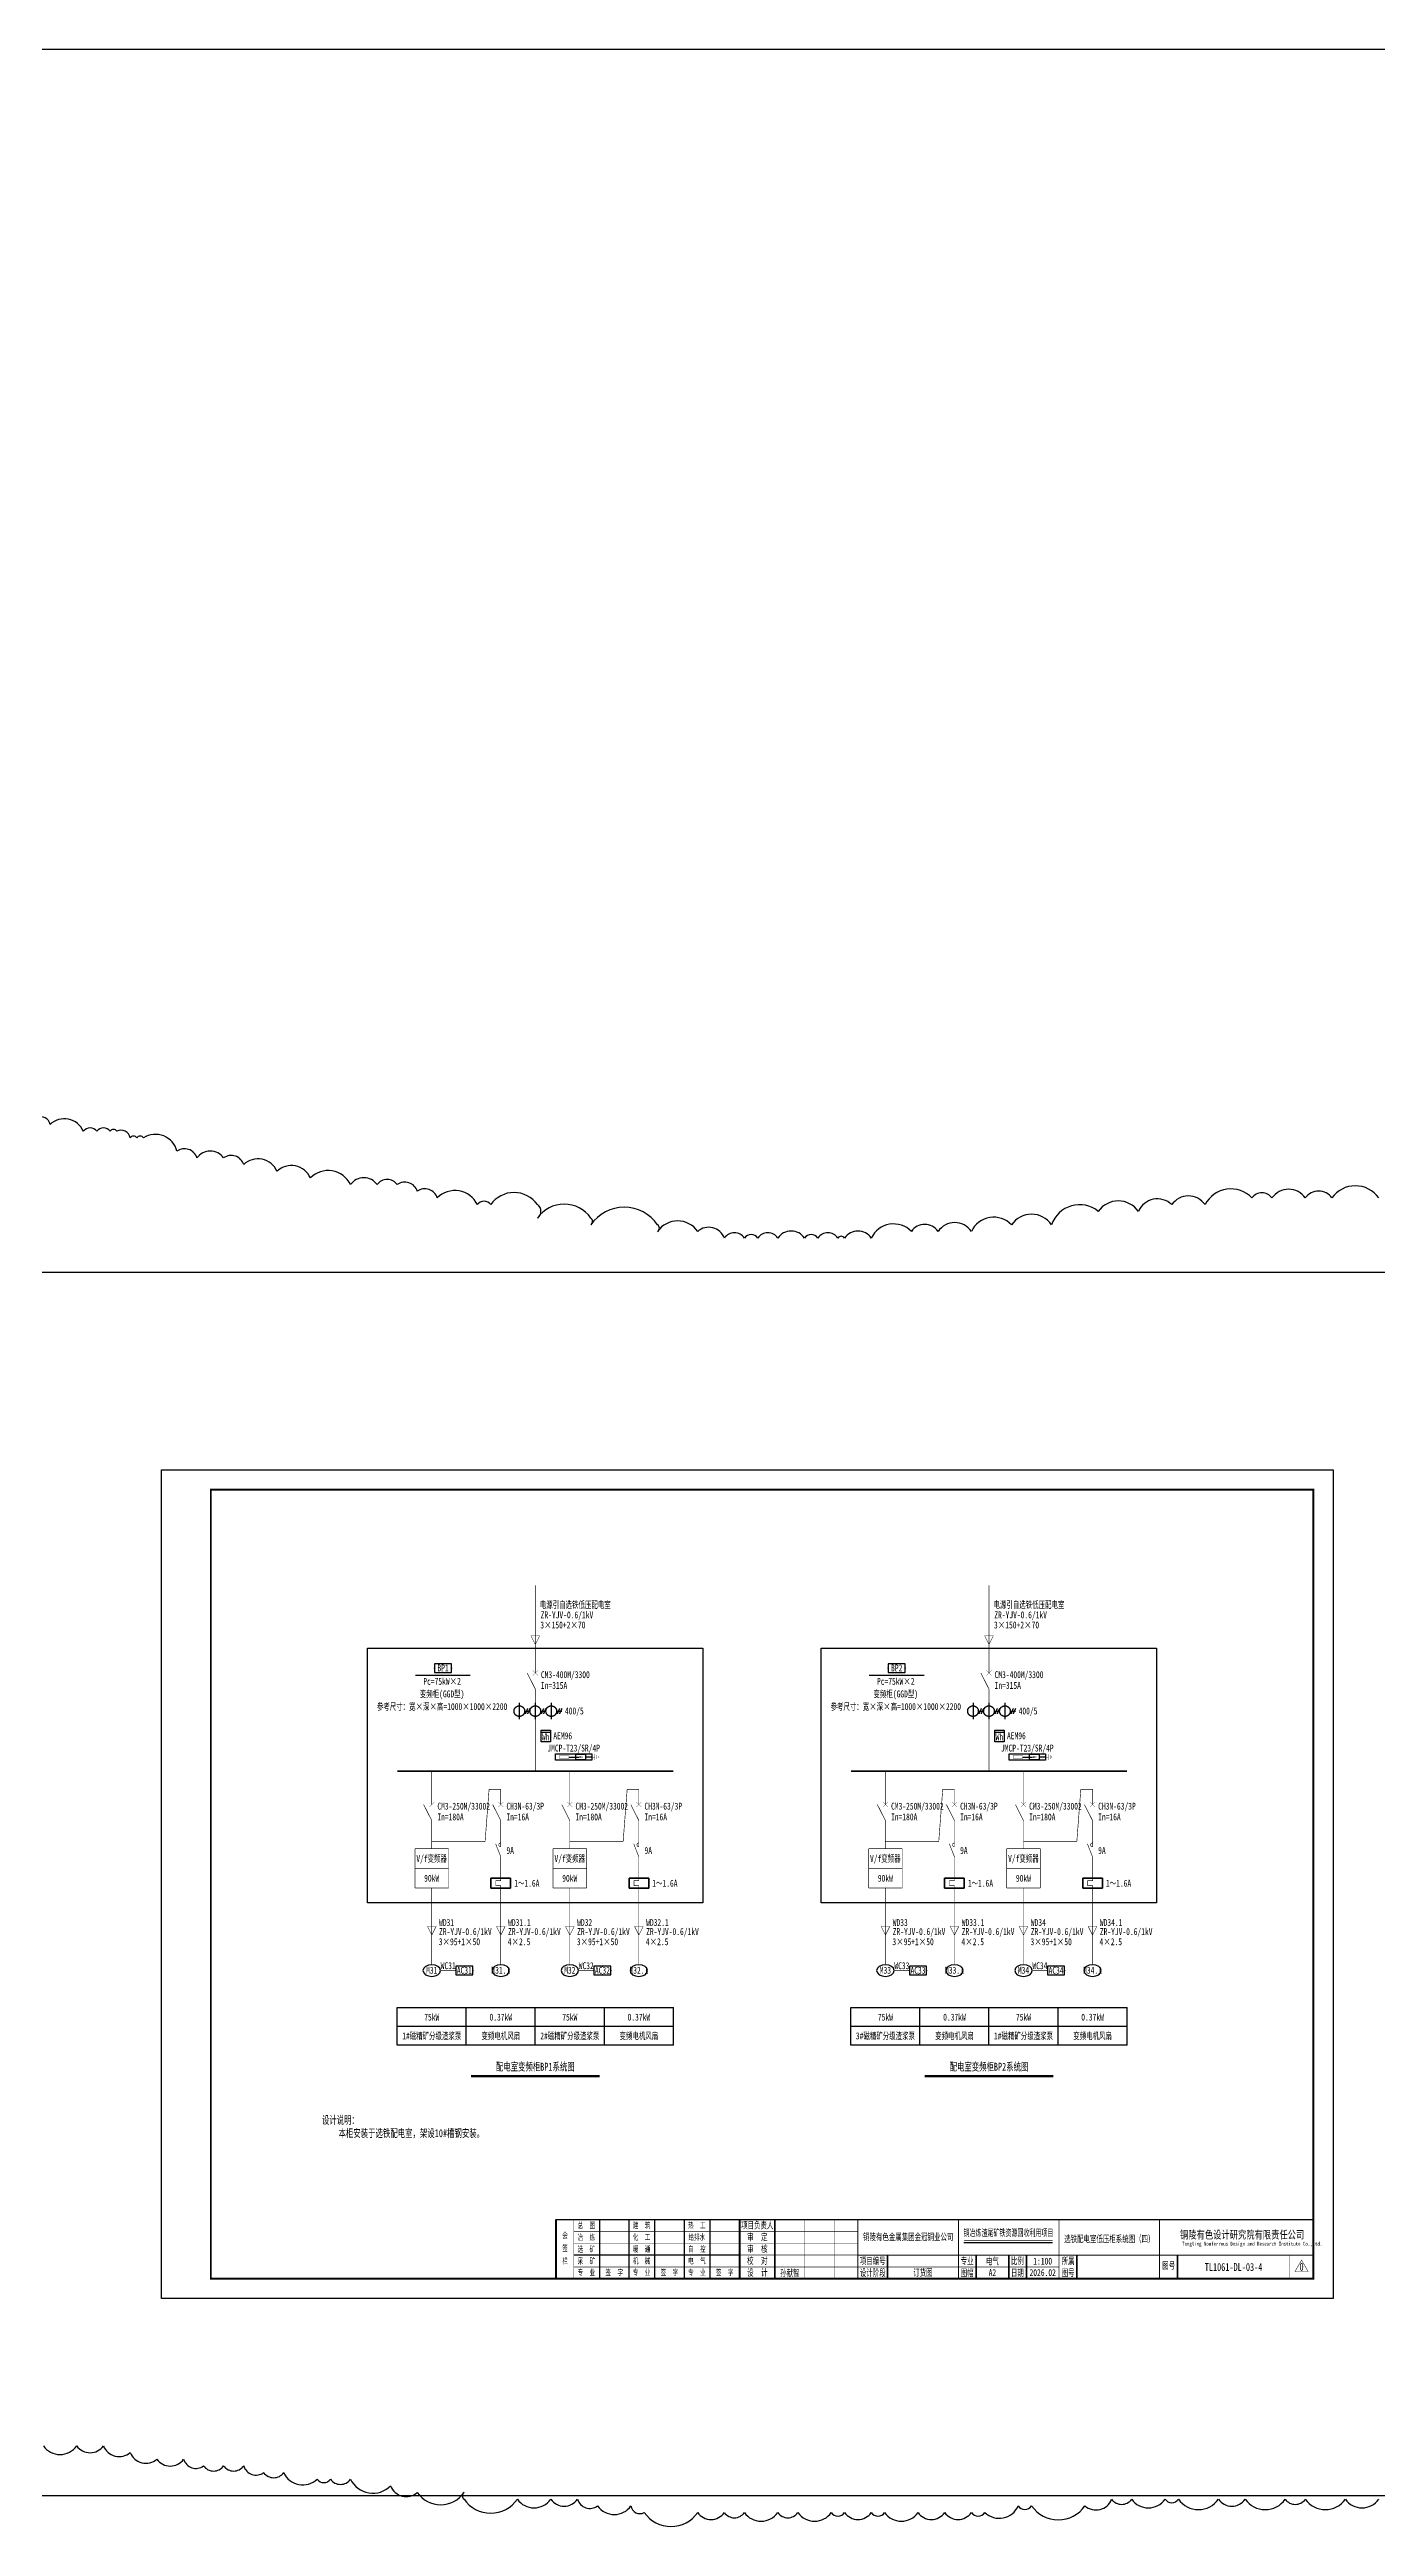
# Model space of a CAD drawing. Header units: millimetres. Extents: x 401220 to 2750366, y -101310 to 943175.
# Drawn here: x 785347 to 852670, y 688466 to 814022 of the extents above; entities that cross this region are included whole.
import ezdxf
from ezdxf.enums import TextEntityAlignment as Align

# ---------------------------------------------------------------- set-up
doc = ezdxf.new("R2010")
doc.units = ezdxf.units.MM
doc.linetypes.add('常规', pattern=[20, 10, 0, 10])
for name, color, linetype, lineweight in [('BXT', 7, 'Continuous', 0), ('CAXA0层', 7, 'Continuous', 25), ('ELEMENT', 3, 'Continuous', 30), ('MX', 3, 'Continuous', 0), ('SW', 8, 'Continuous', 20), ('TEXT', 4, 'Continuous', 0), ('电辅助1', 7, 'Continuous', 0)]:
    doc.layers.add(name, color=color, linetype=linetype, lineweight=lineweight)
for name, color, linetype in [('动力平面导线层', 3, '常规'), ('图框', 7, 'Continuous'), ('文字', 7, 'Continuous'), ('标注-照明', 7, 'Continuous'), ('照明平面导线层', 3, 'Continuous'), ('照明平面设备层', 1, 'Continuous')]:
    doc.layers.add(name, color=color, linetype=linetype)
doc.styles.add('HZ', font='simsun.ttf', dxfattribs={"width": 0.75})
doc.styles.get("Standard").update_dxf_attribs({"font": 'arial.ttf', "bigfont": 'hzdx.shx'})
doc.styles.add('标准', font='NSimSun.ttf', dxfattribs={"width": 0.667})

# ---------------------------------------------------------------- blocks, each defined once
blk = doc.blocks.new('1107AA')
at = {"color": 3, "linetype": 'Continuous'}
for points, const_width in [([(0, -7.5), (-3.8, 0)], 0.3), ([(1.2, 1.2), (-1.2, -1.2)], 0.1), ([(-1.2, 1.2), (1.2, -1.2)], 0.1)]:
    blk.add_lwpolyline(points, dxfattribs=dict(at, const_width=const_width))
blk = doc.blocks.new('0208D')
at = {"color": 3, "linetype": 'Continuous', "const_width": 0.3}
blk.add_lwpolyline([(0, -7.5), (0, 0)], dxfattribs=at)
blk.add_lwpolyline([(0, -7.5), (2.5, -2.5), (-2.5, -2.5)], close=True, dxfattribs=at)
blk = doc.blocks.new('JJH')
at = {"color": 3, "linetype": '常规', "lineweight": 35}
for p, q in [((-500, -500), (-500, 0)), ((500, 0), (-500, 0)), ((500, -500), (500, 0)), ((-500, -500), (500, -500))]:
    blk.add_line(p, q, dxfattribs=at)
at = {"color": 3, "linetype": '常规', "lineweight": 35, "const_width": 30}
blk.add_lwpolyline([(0, 100), (0, -125), (-250, -125), (-250, -375), (0, -375), (0, -600)], dxfattribs=at)
blk = doc.blocks.new('GGF')
at = {"layer": '照明平面导线层', "color": 3, "linetype": '常规', "lineweight": 25, "ltscale": 2, "const_width": 30}
for points in [[(0, 0), (0, -365)], [(0, -1065), (-261, -402)], [(0, -365), (0, -544)], [(0, -1065), (0, -1429)]]:
    blk.add_lwpolyline(points, dxfattribs=at)
blk.add_lwpolyline([(0, -544, -1.1220072), (0, -365, -1.343832)], format="xyb", dxfattribs=at)
blk = doc.blocks.new('PLA1')
at = {"color": 0, "linetype": 'ByBlock', "lineweight": -2}
for p, q in [((-500, 500), (-500, 0)), ((500, 500), (-500, 500)), ((-500, 0), (500, 0)), ((500, 0), (500, 500))]:
    blk.add_line(p, q, dxfattribs=at)
for p in [(-500, 250), (0, 500), (0, 0), (500, 250)]:
    blk.add_point(p, dxfattribs=at)
blk = doc.blocks.new('KK')
at = {"layer": 'MX', "color": 3, "linetype": '常规', "lineweight": 25}
for p, q in [((-498, -143), (-378, 128)), ((-384, -143), (-264, 128)), ((313, -143), (432, 128)), ((426, -143), (546, 128)), ((1123, -143), (1243, 128)), ((1236, -143), (1356, 128)), ((-540, -8), (-270, -8)), ((270, -8), (540, -8)), ((1080, -8), (1351, -8))]:
    blk.add_line(p, q, dxfattribs=at)
for centre in [(-810, -8), (0, -8), (810, -8)]:
    blk.add_circle(centre, 270, dxfattribs=at)
at = {"layer": '动力平面导线层', "lineweight": -3, "ltscale": 100}
for p, q in [((-810, 417), (-810, -417)), ((0, 417), (0, -417)), ((810, 417), (810, -417))]:
    blk.add_line(p, q, dxfattribs=at)
blk = doc.blocks.new('$element$00000532')
for points in [[(0, 0), (0, -0.28)], [(-0.1, -0.28), (0.1, -0.28), (0.1, -0.72), (-0.1, -0.72), (-0.1, -0.28)], [(0, -1), (0, -0.57)]]:
    blk.add_lwpolyline(points)
for points in [[(-0.03, -0.55), (0.03, -0.55), (0, -0.35), (0.03, -0.55)], [(0.03, -0.55), (0, -0.35), (-0.03, -0.55), (0.03, -0.55)], [(0, -0.37), (-0.03, -0.57), (0.03, -0.57), (0, -0.37)]]:
    blk.add_solid(points)
at = {"flags": 9}
blk.add_attdef('S', (0, 0), '', height=0.00000667, dxfattribs=at)
blk = doc.blocks.new('HFH')
at = {"color": 3, "linetype": 'Continuous', "const_width": 17.3}
for points in [[(-2085, -50), (-2085, 50)], [(-1999, -105), (-1999, 105)], [(-1917, -158), (-1917, 158)], [(-1653, 0), (-1917, 0)]]:
    blk.add_lwpolyline(points, dxfattribs=at)
at = {"color": 3}
blk.add_lwpolyline([(-1757, 162), (75, 162), (75, -164), (-1757, -164)], close=True, dxfattribs=at)
at = {"color": 3, "const_width": 13.3}
for points in [[(-717, 0), (-52, 0)], [(-621, 90), (-139, 90)], [(-621, -90), (-621, 90)], [(-139, -90), (-139, 90)], [(-621, -90), (-139, -90)]]:
    blk.add_lwpolyline(points, dxfattribs=at)
at = {"layer": 'ELEMENT', "linetype": 'ByBlock', "xscale": -1200, "yscale": 1200, "zscale": 1200, "rotation": 90}
blk.add_blockref('$element$00000532', (-1791, 0), dxfattribs=at)
blk = doc.blocks.new('3')
at = {"layer": 'TEXT', "color": 7, "lineweight": 25, "style": 'HZ', "width": 0.75}
for s, height, p in [('铜陵有色设计研究院有限责任公司', 400, (221501, 249018)), ('Tongling Nonferrous Design and Research Institute Co.,Ltd.', 200, (221613, 248659))]:
    blk.add_text(s, height=height, dxfattribs=at).set_placement(p)
blk = doc.blocks.new('铜陵有色图签02')
at = {"layer": '图框', "linetype": 'Continuous', "lineweight": 50}
for p, q in [((-38401, 3003), (-38401, 1)), ((-29100, 3001), (-29100, 0))]:
    blk.add_line(p, q, dxfattribs=at)
at = {"layer": '图框', "color": 7, "linetype": 'Continuous', "lineweight": 25}
for p, q in [((-36201, 3010), (-36201, 9)), ((-34701, 3010), (-34701, 9)), ((-33401, 3017), (-33401, 16)), ((-31901, 3017), (-31901, 16)), ((-30601, 3017), (-30601, 16)), ((-29100, 1201), (-37501, 1201))]:
    blk.add_line(p, q, dxfattribs=at)
at = {"layer": '图框', "color": 7, "linetype": 'Continuous', "lineweight": 35}
for p, q in [((-27300, 3001), (-27300, 1)), ((-21600, 1197), (-21600, -3)), ((-17100, 1200), (-17100, 0)), ((-15450, 0), (-15450, 1200)), ((-14550, 1200), (-14550, 0)), ((-12000, 1201), (-12000, 1)), ((-6900, 1202), (-6900, 2))]:
    blk.add_line(p, q, dxfattribs=at)
at = {"layer": '图框', "lineweight": 25}
blk.add_line((-17723, 1830), (-13223, 1830), dxfattribs=at)
at = {"layer": '图框', "lineweight": 70, "const_width": 70}
blk.add_lwpolyline([(-17980, 3001), (0, 3001), (-38401, 3001)], dxfattribs=at)
at = {"layer": '图框', "color": 7, "linetype": 'Continuous', "lineweight": 25, "const_width": 25}
for points in [[(-37501, 3000), (-37501, 0)], [(-25800, 3001), (-25800, 1)], [(-24300, 3001), (-24300, 1)], [(-23100, 2401), (-37501, 2401)], [(-23100, 1801), (-37501, 1801)], [(-12900, 600), (-18000, 600), (-37501, 600)], [(-23100, 1201), (-29100, 1201)], [(-602, 943), (-932, 371), (-272, 371), (-602, 943)]]:
    blk.add_lwpolyline(points, dxfattribs=at)
at = {"layer": '图框', "linetype": 'Continuous', "lineweight": 50, "const_width": 50}
for points in [[(-23100, 3001), (-23100, 1)], [(-18000, 3000), (-18000, 0)]]:
    blk.add_lwpolyline(points, dxfattribs=at)
at = {"layer": '图框', "lineweight": 50, "const_width": 50}
for points in [[(-12900, 3001), (-12900, 1)], [(-7800, 3001), (-7800, 1)], [(0, 3000), (0, 0)], [(-23100, 1200), (0, 1200)]]:
    blk.add_lwpolyline(points, dxfattribs=at)
at = {"layer": '图框', "lineweight": 25, "const_width": 35}
blk.add_lwpolyline([(-17723, 1930), (-13223, 1930)], dxfattribs=at)
at = {"layer": '图框', "linetype": 'Continuous', "lineweight": 70, "const_width": 70}
blk.add_lwpolyline([(-38401, 1), (0, 0)], dxfattribs=at)
at = {"layer": '图框', "color": 7, "linetype": 'Continuous', "lineweight": 35, "const_width": 25}
blk.add_lwpolyline([(-1200, 1201), (-1200, 0)], dxfattribs=at)
at = {"layer": '图框', "lineweight": 25}
blk.add_blockref('3', (-228268, -246986), dxfattribs=at)
at = {"layer": 'TEXT', "color": 7, "lineweight": 25, "style": '标准', "width": 0.667}
for s, height, p in [('总  图', 300, (-36862, 2555)), ('建  筑', 300, (-34062, 2562)), ('热  工', 300, (-31262, 2562)), ('项目负责人', 350, (-28197, 2541)), ('签', 300, (-37942, 1404)), ('会', 300, (-37942, 2054)), ('冶  炼', 300, (-36862, 1955)), ('选  矿', 300, (-36862, 1355)), ('化  工', 300, (-34062, 1962)), ('暖  通', 300, (-34062, 1362)), ('给排水', 300, (-31262, 1962)), ('自  控', 300, (-31262, 1362)), ('审  定', 350, (-28197, 1941)), ('审  核', 350, (-28197, 1341)), ('栏', 300, (-37942, 754)), ('采  矿', 300, (-36862, 754)), ('专  业', 300, (-36862, 170)), ('签  字', 300, (-35449, 170)), ('机  械', 300, (-34062, 761)), ('专  业', 300, (-34062, 177)), ('签  字', 300, (-32649, 177)), ('专  业', 300, (-31262, 177)), ('电  气', 300, (-31262, 761)), ('签  字', 300, (-29849, 177)), ('校  对', 350, (-28197, 741)), ('设  计', 350, (-28197, 139)), ('项目编号', 350, (-22343, 730)), ('设计阶段', 350, (-22343, 130)), ('专业', 350, (-17559, 730)), ('图幅', 350, (-17559, 130)), ('比例', 350, (-15009, 730)), ('日期', 350, (-15009, 130)), ('所属', 350, (-12438, 730)), ('图号', 350, (-12438, 130)), ('图号', 350, (-7339, 495))]:
    blk.add_text(s, height=height, dxfattribs=at).set_placement(p, align=Align.CENTER)

msp = doc.modelspace()

# ---------------------------------------------------------------- linework, layer by layer
at = {"color": 3}
for p, q in [((930455.5, 814021.7), (401219.7, 814021.7)), ((930455.5, 752021.7), (401219.7, 752021.7)), ((930455.5, 690021.7), (401219.7, 690021.7))]:
    msp.add_line(p, q, dxfattribs=at)
at = {"color": 1}
for points in [[(852734, 755806.1, 0.52056705), (850364.5, 755806.1, 0.52056705), (849010.5, 755806.1, 0.52056705), (847318, 755806.1, 0.52056705), (846302.6, 755806.1, 0.52056705), (843933, 755467.9, 0.52056705), (842240.5, 755467.9, 0.52056705), (840548, 755129.6, 0.52056705), (838517, 755129.6, 0.52056705), (836147.5, 754453.1, 0.52056705), (834116.5, 754453.1, 0.52056705), (832085.5, 754114.9, 0.52056705), (830393, 754114.9, 0.52056705), (829039, 754114.9, 0.52056705), (827008, 753776.6, 0.52056705), (825654, 753776.6, 0.52056705), (825315.5, 753776.6, 0.52056705), (824300, 753776.6, 0.52056705), (823623, 753776.6, 0.52056705), (822269, 753776.6, 0.52056705), (821253.5, 753776.6, 0.52056705), (820576.5, 753776.6, 0.52056705), (819561, 753776.6, 0.52056705), (818207, 754114.9, 0.52056705), (816176, 754114.9, 0.52056705), (816176, 754453.1, 0.52056705), (812791, 754453.1, 0.52056705), (812791, 754791.4, 0.52056705), (810083, 754791.4, 0.52056705), (810083, 755467.9, 0.52056705), (807713.5, 755467.9, 0.52056705), (807036.5, 755467.9, 0.52056705), (805005.5, 755806.1, 0.52056705), (803990, 756144.4, 0.52056705), (802974.5, 756482.6, 0.52056705), (801959, 756482.6, 0.52056705), (800605, 756482.6, 0.52056705), (798574, 756820.9, 0.52056705), (796881.5, 757159.1, 0.52056705), (795189, 757497.4, 0.52056705), (794173.5, 757835.6, 0.52056705), (792819.5, 757835.6, 0.52056705), (791804, 758173.9, 0.52056705), (790111.5, 758850.4, 0.52056705), (789773, 758850.4, 0.52056705), (789434.5, 758850.4, 0.52056705), (788757.5, 759188.6, 0.52056705), (788419, 759188.6, 0.52056705), (787742, 759188.6, 0.52056705), (787065, 759188.6, 0.52056705), (785372.5, 759526.9, 0.52056705), (784695.5, 759865.1, 0.52056705)], [(785034, 692553.4, 0.52056705), (786726.5, 692553.4, 0.52056705), (788080.5, 692553.4, 0.52056705), (789434.5, 692215.2, 0.52056705), (790788.5, 691876.9, 0.52056705), (792142.5, 691876.9, 0.52056705), (793158, 691538.7, 0.52056705), (794173.5, 691538.7, 0.52056705), (795189, 691538.7, 0.52056705), (796204.5, 691200.4, 0.52056705), (797220, 691200.4, 0.52056705), (798912.5, 690862.2, 0.52056705), (799589.5, 690862.2, 0.52056705), (800605, 690862.2, 0.52056705), (802636, 690523.9, 0.52056705), (803990, 690185.7, 0.52056705), (806359.5, 690185.7, 0.52056705), (806359.5, 689847.4, 0.52056705), (809067.5, 689847.4, 0.52056705), (810760, 689847.4, 0.52056705), (812114, 689847.4, 0.52056705), (813129.5, 689509.2, 0.52056705), (814822, 689509.2, 0.52056705), (815499, 689170.9, 0.52056705), (818207, 689170.9, 0.52056705), (819561, 689170.9, 0.52056705), (820576.5, 689170.9, 0.52056705), (822269, 689170.9, 0.52056705), (823284.5, 689170.9, 0.52056705), (824977, 689170.9, 0.52056705), (825654, 689170.9, 0.52056705), (827008, 689170.9, 0.52056705), (827685, 689170.9, 0.52056705), (829377.5, 689170.9, 0.52056705), (830731.5, 689170.9, 0.52056705), (832085.5, 689170.9, 0.52056705), (832762.5, 689170.9, 0.52056705), (834455, 689509.2, 0.52056705), (835132, 689509.2, 0.52056705), (837840, 689509.2, 0.52056705), (839194, 689847.4, 0.52056705), (840209.5, 689847.4, 0.52056705), (841902, 689847.4, 0.52056705), (842579, 689847.4, 0.52056705), (844610, 689847.4, 0.52056705), (845964, 689847.4, 0.52056705), (847995, 689847.4, 0.52056705), (849010.5, 689847.4, 0.52056705), (851041.5, 689847.4, 0.52056705), (852734, 689847.4, 0.52056705)]]:
    msp.add_lwpolyline(points, format="xyb", dxfattribs=at)
at = {"color": 3, "const_width": 13.3}
for points in [[(811128.8, 727468.7), (809974.3, 727468.7)], [(834128.7, 727468.7), (832974.2, 727468.7)]]:
    msp.add_lwpolyline(points, dxfattribs=at)
at = {"color": 3, "linetype": 'ByBlock', "lineweight": 35, "const_width": 30}
for points in [[(808224.6, 721425.2), (808224.6, 721200.2)], [(808224.6, 720820.8), (808224.6, 720825.2)], [(815224.6, 721425.2), (815224.6, 721200.2)], [(815224.6, 720820.8), (815224.6, 720825.2)], [(831224.5, 721425.2), (831224.5, 721200.2)], [(831224.5, 720820.8), (831224.5, 720825.2)], [(838224.5, 721425.2), (838224.5, 721200.2)], [(838224.5, 720820.8), (838224.5, 720825.2)]]:
    msp.add_lwpolyline(points, dxfattribs=at)
at = {"layer": 'CAXA0层', "color": 0, "linetype": 'Continuous', "lineweight": 30}
for p, q in [((803896.3, 731618.1), (806680, 731618.1)), ((826896.3, 731618.1), (829680, 731618.1))]:
    msp.add_line(p, q, dxfattribs=at)
at = {"layer": 'CAXA0层', "color": 2, "linetype": 'Continuous', "lineweight": 40}
for p, q in [((806721.1, 711315.6), (813227.4, 711315.6)), ((829721.1, 711315.6), (836227.4, 711315.6))]:
    msp.add_line(p, q, dxfattribs=at)
at = {"layer": 'CAXA0层', "color": 2, "linetype": 'Continuous', "lineweight": 0}
for p, q in [((806721.1, 711250.1), (813227.4, 711250.1)), ((829721.1, 711250.1), (836227.4, 711250.1))]:
    msp.add_line(p, q, dxfattribs=at)
at = {"layer": '动力平面导线层', "color": 4, "linetype": 'ByBlock'}
for p, q in [((801474.3, 732984.2), (818474.2, 732984.2)), ((801474.3, 720075.4), (801474.3, 732984.2)), ((818474.2, 732984.2), (818474.2, 720075.4)), ((824474.2, 732984.2), (841474.2, 732984.2)), ((824474.2, 720075.4), (824474.2, 732984.2)), ((841474.2, 732984.2), (841474.2, 720075.4)), ((818474.2, 720075.4), (801474.3, 720075.4)), ((841474.2, 720075.4), (824474.2, 720075.4))]:
    msp.add_line(p, q, dxfattribs=at)
at = {"layer": '动力平面导线层', "color": 0, "linetype": 'ByBlock'}
for p, q in [((802974.3, 714768.8), (816974.3, 714768.8)), ((802974.3, 712868.8), (802974.3, 714768.8)), ((806474.3, 712868.8), (806474.3, 714768.8)), ((809974.3, 712868.8), (809974.3, 714768.8)), ((813474.3, 712868.8), (813474.3, 714768.8)), ((816974.3, 712868.8), (816974.3, 714768.8)), ((825974.2, 714768.8), (839974.2, 714768.8)), ((825974.2, 712868.8), (825974.2, 714768.8)), ((829474.2, 712868.8), (829474.2, 714768.8)), ((832974.2, 712868.8), (832974.2, 714768.8)), ((836474.2, 712868.8), (836474.2, 714768.8)), ((839974.2, 712868.8), (839974.2, 714768.8)), ((802974.3, 713818.8), (816974.3, 713818.8)), ((825974.2, 713818.8), (839974.2, 713818.8)), ((816974.3, 712868.8), (802974.3, 712868.8)), ((839974.2, 712868.8), (825974.2, 712868.8))]:
    msp.add_line(p, q, dxfattribs=at)
at = {"layer": '动力平面导线层', "color": 3, "linetype": '常规', "lineweight": 20, "ltscale": 2, "const_width": 84}
for points in [[(816974.3, 726752.9), (802974.3, 726752.9)], [(839974.2, 726752.9), (825974.2, 726752.9)]]:
    msp.add_lwpolyline(points, dxfattribs=at)
at = {"layer": '图框', "linetype": 'Continuous', "lineweight": 100, "const_width": 100}
msp.add_lwpolyline([(793524.2, 701021.7), (849424.2, 701021.7), (849424.2, 741021.7), (793524.2, 741021.7)], close=True, dxfattribs=at)
at = {"layer": '文字', "color": 3, "linetype": 'Continuous', "lineweight": 25, "const_width": 30}
for points in [[(809974.3, 730914), (809974.3, 726752.9)], [(832974.2, 730914), (832974.2, 726752.9)], [(804724.5, 725058.2), (804724.5, 726752.9)], [(811724.5, 725058.2), (811724.5, 726752.9)], [(827724.5, 725058.2), (827724.5, 726752.9)], [(834724.5, 725058.2), (834724.5, 726752.9)]]:
    msp.add_lwpolyline(points, dxfattribs=at)
at = {"layer": '文字', "color": 3, "linetype": 'ByBlock', "lineweight": 25, "const_width": 30}
for points in [[(807427.5, 723180.8), (807630.5, 725828.7)], [(807630.5, 725828.7), (808224.5, 725828.7)], [(808224.5, 725058.2), (808224.5, 725828.7)], [(808224.5, 725058.2), (808224.5, 725828.7)], [(814427.5, 723180.8), (814630.5, 725828.7)], [(814630.5, 725828.7), (815224.5, 725828.7)], [(815224.5, 725058.2), (815224.5, 725828.7)], [(815224.5, 725058.2), (815224.5, 725828.7)], [(830427.4, 723180.8), (830630.4, 725828.7)], [(830630.4, 725828.7), (831224.5, 725828.7)], [(831224.5, 725058.2), (831224.5, 725828.7)], [(831224.5, 725058.2), (831224.5, 725828.7)], [(837427.4, 723180.8), (837630.4, 725828.7)], [(837630.4, 725828.7), (838224.5, 725828.7)], [(838224.5, 725058.2), (838224.5, 725828.7)], [(838224.5, 725058.2), (838224.5, 725828.7)], [(804724.6, 724247.8), (804724.6, 722825.2)], [(808224.5, 724247.8), (808224.6, 723471.6)], [(811724.6, 724247.8), (811724.6, 722825.2)], [(815224.5, 724247.8), (815224.6, 723471.6)], [(827724.5, 724247.8), (827724.5, 722825.2)], [(831224.5, 724247.8), (831224.5, 723471.6)], [(834724.5, 724247.8), (834724.5, 722825.2)], [(838224.5, 724247.8), (838224.5, 723471.6)], [(804724.6, 723180.8), (807427.5, 723180.8)], [(808224.6, 722042.4), (808224.6, 721425.2)], [(811724.6, 723180.8), (814427.5, 723180.8)], [(815224.6, 722042.4), (815224.6, 721425.2)], [(827724.5, 723180.8), (830427.4, 723180.8)], [(831224.5, 722042.4), (831224.5, 721425.2)], [(834724.5, 723180.8), (837427.4, 723180.8)], [(838224.5, 722042.4), (838224.5, 721425.2)], [(804724.6, 720825.2), (804724.6, 716938.6)], [(808224.6, 720725.2), (808224.6, 716938.6)], [(811724.6, 720825.2), (811724.6, 716938.6)], [(815224.6, 720725.2), (815224.6, 716938.6)], [(827724.5, 720825.2), (827724.5, 716938.6)], [(831224.5, 720725.2), (831224.5, 716938.6)], [(834724.5, 720825.2), (834724.5, 716938.6)], [(838224.5, 720725.2), (838224.5, 716938.6)], [(805169.5, 716642.7), (805945.7, 716642.7)], [(812169.5, 716642.7), (812945.7, 716642.7)], [(828169.5, 716642.7), (828945.7, 716642.7)], [(835169.5, 716642.7), (835945.7, 716642.7)]]:
    msp.add_lwpolyline(points, dxfattribs=at)
at = {"layer": '标注-照明', "color": 1, "linetype": 'ByBlock', "lineweight": 30, "ltscale": 100, "extrusion": (0, 0, -1)}
for centre in [(804724.6, 716642.7), (808224.6, 716642.7), (811724.6, 716642.7), (815224.6, 716642.7), (827724.5, 716642.7), (831224.5, 716642.7), (834724.5, 716642.7), (838224.5, 716642.7)]:
    msp.add_ellipse(centre, major_axis=(444.9, 0), ratio=0.66504375, dxfattribs=at)
at = {"layer": '照明平面导线层', "color": 4, "linetype": 'ByBlock', "lineweight": 25, "ltscale": 2, "const_width": 30}
for points in [[(803874.6, 722825.2), (803874.6, 720825.2)], [(803874.6, 722825.2), (805574.6, 722825.2)], [(805574.6, 722825.2), (805574.6, 720825.2)], [(810874.6, 722825.2), (810874.6, 720825.2)], [(810874.6, 722825.2), (812574.6, 722825.2)], [(812574.6, 722825.2), (812574.6, 720825.2)], [(826874.5, 722825.2), (826874.5, 720825.2)], [(826874.5, 722825.2), (828574.5, 722825.2)], [(828574.5, 722825.2), (828574.5, 720825.2)], [(833874.5, 722825.2), (833874.5, 720825.2)], [(833874.5, 722825.2), (835574.5, 722825.2)], [(835574.5, 722825.2), (835574.5, 720825.2)], [(803874.6, 721825.2), (805574.6, 721825.2)], [(803874.6, 720825.2), (805574.6, 720825.2)], [(810874.6, 721825.2), (812574.6, 721825.2)], [(810874.6, 720825.2), (812574.6, 720825.2)], [(826874.5, 721825.2), (828574.5, 721825.2)], [(826874.5, 720825.2), (828574.5, 720825.2)], [(833874.5, 721825.2), (835574.5, 721825.2)], [(833874.5, 720825.2), (835574.5, 720825.2)]]:
    msp.add_lwpolyline(points, dxfattribs=at)
at = {"layer": '照明平面设备层', "color": 0, "lineweight": -3, "ltscale": 100}
msp.add_lwpolyline([(791024.2, 742021.7), (850424.2, 742021.7), (850424.2, 700021.7), (791024.2, 700021.7)], close=True, dxfattribs=at)
at = {"layer": '照明平面设备层', "color": 130, "lineweight": -3, "const_width": 30}
for points in [[(809974.3, 731724.4), (809974.3, 736174.6)], [(832974.2, 731724.4), (832974.3, 736174.6)]]:
    msp.add_lwpolyline(points, dxfattribs=at)
at = {"layer": '电辅助1', "color": 2, "linetype": 'ByBlock', "lineweight": 25}
for p, q in [((810263.4, 728246.5), (810263.4, 728828)), ((810263.4, 728828), (810747.9, 728828)), ((810263.4, 728731.1), (810747.9, 728731.1)), ((810747.9, 728246.5), (810263.4, 728246.5)), ((810747.9, 728828), (810747.9, 728246.5)), ((833263.3, 728246.5), (833263.3, 728828)), ((833263.3, 728828), (833747.9, 728828)), ((833263.3, 728731.1), (833747.9, 728731.1)), ((833747.9, 728246.5), (833263.3, 728246.5)), ((833747.9, 728828), (833747.9, 728246.5))]:
    msp.add_line(p, q, dxfattribs=at)

# ---------------------------------------------------------------- block references
at = {"rotation": 180}
for p in [(811076.8, 727468.7), (834076.8, 727468.7)]:
    msp.add_blockref('HFH', p, dxfattribs=at)
at = {"layer": 'BXT', "xscale": 87.66224999725819, "yscale": 87.66224999725819, "zscale": 87.66224999725819}
for p in [(809974.3, 733830.7), (832974.3, 733830.7)]:
    msp.add_blockref('0208D', p, dxfattribs=at)
at = {"layer": 'BXT', "linetype": 'ByBlock', "xscale": 87.66225000098348, "yscale": 87.66225000098348, "zscale": 87.66225000098348}
for p in [(804724.6, 719099.3), (808224.6, 719099.3), (811724.6, 719099.3), (815224.6, 719099.3), (827724.5, 719099.3), (831224.5, 719099.3), (834724.5, 719099.3), (838224.5, 719099.3)]:
    msp.add_blockref('0208D', p, dxfattribs=at)
at = {"layer": '动力平面导线层', "color": 0, "lineweight": -3}
for p in [(809974.3, 729801.8), (832974.2, 729801.8)]:
    msp.add_blockref('KK', p, dxfattribs=at)
at = {"layer": '动力平面导线层', "linetype": 'ByBlock'}
for name, p in [('GGF', (808224.6, 723471.6)), ('GGF', (815224.6, 723471.6)), ('GGF', (831224.5, 723471.6)), ('GGF', (838224.5, 723471.6)), ('JJH', (808224.6, 721325.2)), ('JJH', (815224.6, 721325.2)), ('JJH', (831224.5, 721325.2)), ('JJH', (838224.5, 721325.2))]:
    msp.add_blockref(name, p, dxfattribs=at)
at = {"layer": '图框', "lineweight": 25}
msp.add_blockref('铜陵有色图签02', (849424.2, 701021.7), dxfattribs=at)
at = {"layer": '文字', "color": 3, "linetype": 'Continuous', "lineweight": 25, "xscale": 108.0493425019085, "yscale": 108.0493425019085, "zscale": 108.0493425019085}
for p in [(809974.3, 731724.4), (832974.2, 731724.4)]:
    msp.add_blockref('1107AA', p, dxfattribs=at)
at = {"layer": '文字', "color": 3, "linetype": 'ByBlock', "lineweight": 25, "xscale": 108.0493425019085, "yscale": 108.0493425019085, "zscale": 108.0493425019085}
for p in [(804724.5, 725058.2), (808224.5, 725058.2), (811724.5, 725058.2), (815224.5, 725058.2), (827724.5, 725058.2), (831224.5, 725058.2), (834724.5, 725058.2), (838224.5, 725058.2)]:
    msp.add_blockref('1107AA', p, dxfattribs=at)
at = {"layer": '照明平面设备层', "color": 6, "lineweight": 30, "xscale": 0.8640000000596046, "yscale": 0.8640000000596046, "zscale": 0.8640000000596046}
for p in [(805288.2, 731755.7), (828288.1, 731755.7)]:
    msp.add_blockref('PLA1', p, dxfattribs=at)
at = {"layer": '照明平面设备层', "color": 1, "linetype": 'ByBlock', "lineweight": 30, "xscale": 0.8640000000596046, "yscale": 0.8640000000596046, "zscale": 0.8640000000596046}
for p in [(806377.7, 716426.7), (813377.7, 716426.7), (829377.7, 716426.7), (836377.7, 716426.7)]:
    msp.add_blockref('PLA1', p, dxfattribs=at)

# ---------------------------------------------------------------- texts
at = {"layer": 'SW', "color": 7, "linetype": 'Continuous', "lineweight": 25, "style": '标准', "width": 0.667}
for s, p in [('电源引自选铁低压配电室', (810201.7, 735013.8)), ('ZR-YJV-0.6/1kV', (810245.6, 734500.1)), ('电源引自选铁低压配电室', (833201.7, 735013.8)), ('ZR-YJV-0.6/1kV', (833245.6, 734500.1)), ('400/5', (811477.1, 729628.1)), ('400/5', (834477, 729628.1))]:
    msp.add_text(s, height=350, dxfattribs=at).set_placement(p)
at = {"layer": 'SW', "color": 0, "linetype": 'Continuous', "lineweight": 25, "style": '标准', "width": 0.667}
for p in [(810229.4, 733986.3), (833229.4, 733986.3)]:
    msp.add_text('3×150+2×70', height=350, dxfattribs=at).set_placement(p)
at = {"layer": 'SW', "color": 7, "linetype": 'Continuous', "lineweight": 25, "style": '标准', "width": 0.667}
for s, p in [('BP1', (805296.8, 731810.9)), ('BP2', (828296.8, 731810.9)), ('变频柜(GGD型)', (805248.5, 730491.2)), ('Pc=75kW×2', (805248.5, 731131.2)), ('变频柜(GGD型)', (828248.4, 730491.2)), ('Pc=75kW×2', (828248.4, 731131.2)), ('参考尺寸：宽×深×高=1000×1000×2200', (805248.5, 729851.1)), ('参考尺寸：宽×深×高=1000×1000×2200', (828248.4, 729851.1)), ('JMCP-T23/SR/4P', (811918.2, 727746.1)), ('JMCP-T23/SR/4P', (834918.2, 727746.1)), ('75kW', (804724.3, 714108.7)), ('0.37kW', (808224.3, 714108.7)), ('75kW', (811724.3, 714108.7)), ('0.37kW', (815224.3, 714108.7)), ('75kW', (827724.2, 714108.7)), ('0.37kW', (831224.2, 714108.7)), ('75kW', (834724.2, 714108.7)), ('0.37kW', (838224.2, 714108.7)), ('孙献智', (822876, 701142.2))]:
    msp.add_text(s, height=350, dxfattribs=at).set_placement(p, align=Align.CENTER)
at = {"layer": 'SW', "color": 7, "linetype": 'ByBlock', "lineweight": 25, "style": '标准', "width": 0.667}
for s, p in [('CM3-400M/3300', (810259.1, 731469.4)), ('In=315A', (810259.1, 730925.1)), ('CM3-400M/3300', (833259.1, 731469.4)), ('In=315A', (833259.1, 730925.1)), ('In=180A', (805009.4, 724258.9)), ('CH3N-63/3P', (808509.4, 724803.2)), ('In=16A', (808509.3, 724258.9)), ('In=180A', (812009.4, 724258.9)), ('CH3N-63/3P', (815509.4, 724803.2)), ('In=16A', (815509.3, 724258.9)), ('In=180A', (828009.3, 724258.9)), ('CH3N-63/3P', (831509.3, 724803.2)), ('In=16A', (831509.3, 724258.9)), ('In=180A', (835009.3, 724258.9)), ('CH3N-63/3P', (838509.3, 724803.2)), ('In=16A', (838509.3, 724258.9)), ('9A', (808509.4, 722558.3)), ('9A', (815509.4, 722558.3)), ('9A', (831509.3, 722558.3)), ('9A', (838509.3, 722558.3)), ('1～1.6A', (808903.4, 720895.2)), ('1～1.6A', (815903.4, 720895.2)), ('1～1.6A', (831903.4, 720895.2)), ('1～1.6A', (838903.4, 720895.2))]:
    msp.add_text(s, height=350, dxfattribs=at).set_placement(p)
at = {"layer": 'SW', "color": 2, "linetype": 'Continuous', "lineweight": 25, "style": '标准', "width": 0.667}
for p in [(810887.9, 728370.4), (833887.9, 728370.4)]:
    msp.add_text('AEM96', height=350, dxfattribs=at).set_placement(p)
at = {"layer": 'SW', "color": 0, "linetype": 'ByBlock', "lineweight": 25, "style": '标准', "width": 0.667}
for p in [(805009.4, 724803.2), (812009.4, 724803.2), (828009.3, 724803.2), (835009.3, 724803.2)]:
    msp.add_text('CM3-250M/33002', height=350, dxfattribs=at).set_placement(p)
for s, p in [('M31', (804724.6, 716483.7)), ('M31.1', (808224.6, 716483.7)), ('M32', (811724.6, 716483.7)), ('M32.1', (815224.6, 716483.7)), ('M33', (827724.5, 716483.7)), ('M33.1', (831224.5, 716483.7)), ('M34', (834724.5, 716483.7)), ('M34.1', (838224.5, 716483.7))]:
    msp.add_text(s, height=350, dxfattribs=at).set_placement(p, align=Align.CENTER)
at = {"layer": 'SW', "color": 7, "linetype": 'ByBlock', "lineweight": 25, "style": '标准', "width": 0.667}
for s, p in [('AC31', (806377.7, 716481.9)), ('AC32', (813377.7, 716481.9)), ('AC33', (829377.7, 716481.9)), ('AC34', (836377.7, 716481.9))]:
    msp.add_text(s, height=350, dxfattribs=at).set_placement(p, align=Align.CENTER)
at = {"layer": 'SW', "color": 0, "linetype": 'Continuous', "lineweight": 25, "style": '标准', "width": 0.667}
for s, p in [('1#磁精矿分级渣浆泵', (804724.3, 713158.8)), ('变频电机风扇', (808224.3, 713158.8)), ('2#磁精矿分级渣浆泵', (811724.3, 713158.8)), ('变频电机风扇', (815224.3, 713158.8)), ('3#磁精矿分级渣浆泵', (827724.2, 713158.8)), ('变频电机风扇', (831224.2, 713158.8)), ('1#磁精矿分级渣浆泵', (834724.2, 713158.8)), ('变频电机风扇', (838224.2, 713158.8))]:
    msp.add_text(s, height=350, dxfattribs=at).set_placement(p, align=Align.CENTER)
at = {"layer": 'SW', "color": 2, "linetype": 'Continuous', "lineweight": 25, "style": '标准', "width": 0.667}
for s, p in [('配电室变频柜BP1系统图', (809974.3, 711570.6)), ('配电室变频柜BP2系统图', (832974.2, 711570.6))]:
    msp.add_text(s, height=400, dxfattribs=at).set_placement(p, align=Align.CENTER)
at = {"layer": 'SW', "color": 4, "linetype": 'Continuous', "lineweight": 25, "style": '标准'}
for s, height, width, p in [('铜陵有色金属集团金冠铜业公司', 350, 0.667, (828878.1, 702968)), ('铜冶炼渣尾矿铁资源回收利用项目', 350, 0.62, (833961.8, 703179.6)), ('选铁配电室低压柜系统图（四）', 350, 0.667, (839075.2, 702867.2)), ('电气', 350, 0.667, (833148.4, 701740)), ('1:100', 350, 0.667, (835698.4, 701740)), ('A2', 350, 0.667, (833148.4, 701160.3)), ('2026.02', 350, 0.667, (835698.4, 701160.3)), ('TL1061-DL-03-4', 400, 0.667, (845373.6, 701416.8)), ('0', 400, 0.667, (848822, 701428.3))]:
    msp.add_text(s, height=height, dxfattribs=dict(at, width=width)).set_placement(p, align=Align.CENTER)
at = {"layer": 'SW', "color": 1, "linetype": 'Continuous', "lineweight": 25, "style": '标准', "width": 0.667}
msp.add_text('订货图', height=350, dxfattribs=at).set_placement((829623.7, 701160.3), align=Align.CENTER)
at = {"layer": 'SW', "color": 7, "linetype": 'Continuous', "lineweight": 25, "insert": (799157.7, 709266.6), "char_height": 400, "width": 26966.342, "attachment_point": 1, "style": '标准'}
msp.add_mtext('设计说明：\\P{\\fSimSun|b0|i0|c134|p2;\\W0.67;    本柜安装于选铁配电室，架设10#槽钢安装。}', dxfattribs=at)
at = {"layer": '电辅助1', "color": 2, "linetype": 'ByBlock', "lineweight": 25, "style": '标准', "width": 0.667}
for p in [(810309.5, 728312), (833309.4, 728312)]:
    msp.add_text('Wh', height=350, dxfattribs=at).set_placement(p)
at = {"layer": '电辅助1', "color": 7, "linetype": 'ByBlock', "lineweight": 25, "style": '标准', "width": 0.667}
for s, p in [('V/f变频器', (804719.5, 722150.7)), ('V/f变频器', (811719.5, 722150.7)), ('V/f变频器', (827719.5, 722150.7)), ('V/f变频器', (834719.5, 722150.7)), ('90kW', (804719.5, 721147.5)), ('90kW', (811719.5, 721147.5)), ('90kW', (827719.5, 721147.5)), ('90kW', (834719.5, 721147.5)), ('WC31', (805557.6, 716715.3)), ('WC32', (812557.6, 716715.3)), ('WC33', (828557.6, 716715.3)), ('WC34', (835557.6, 716715.3))]:
    msp.add_text(s, height=350, dxfattribs=at).set_placement(p, align=Align.CENTER)
at = {"layer": '电辅助1', "color": 0, "linetype": 'ByBlock', "lineweight": 25, "style": '标准', "width": 0.667}
for s, p in [('3×95+1×50', (805078.6, 717931.1)), ('4×2.5', (808578.6, 717931.1)), ('3×95+1×50', (812078.6, 717931.1)), ('4×2.5', (815578.6, 717931.1)), ('3×95+1×50', (828078.6, 717931.1)), ('4×2.5', (831578.6, 717931.1)), ('3×95+1×50', (835078.6, 717931.1)), ('4×2.5', (838578.6, 717931.1))]:
    msp.add_text(s, height=350, dxfattribs=at).set_placement(p)
at = {"layer": '电辅助1', "color": 7, "linetype": 'ByBlock', "lineweight": 25, "style": '标准', "width": 0.667}
for s, p in [('WD31', (805095, 718906.7)), ('ZR-YJV-0.6/1kV', (805094.9, 718444.8)), ('WD31.1', (808595, 718906.7)), ('ZR-YJV-0.6/1kV', (808594.9, 718444.8)), ('WD32', (812095, 718906.7)), ('ZR-YJV-0.6/1kV', (812094.9, 718444.8)), ('WD32.1', (815595, 718906.7)), ('ZR-YJV-0.6/1kV', (815594.9, 718444.8)), ('WD33', (828094.9, 718906.7)), ('ZR-YJV-0.6/1kV', (828094.8, 718444.8)), ('WD33.1', (831594.9, 718906.7)), ('ZR-YJV-0.6/1kV', (831594.8, 718444.8)), ('WD34', (835094.9, 718906.7)), ('ZR-YJV-0.6/1kV', (835094.8, 718444.8)), ('WD34.1', (838594.9, 718906.7)), ('ZR-YJV-0.6/1kV', (838594.8, 718444.8))]:
    msp.add_text(s, height=350, dxfattribs=at).set_placement(p)

doc.saveas('drawing.dxf')
